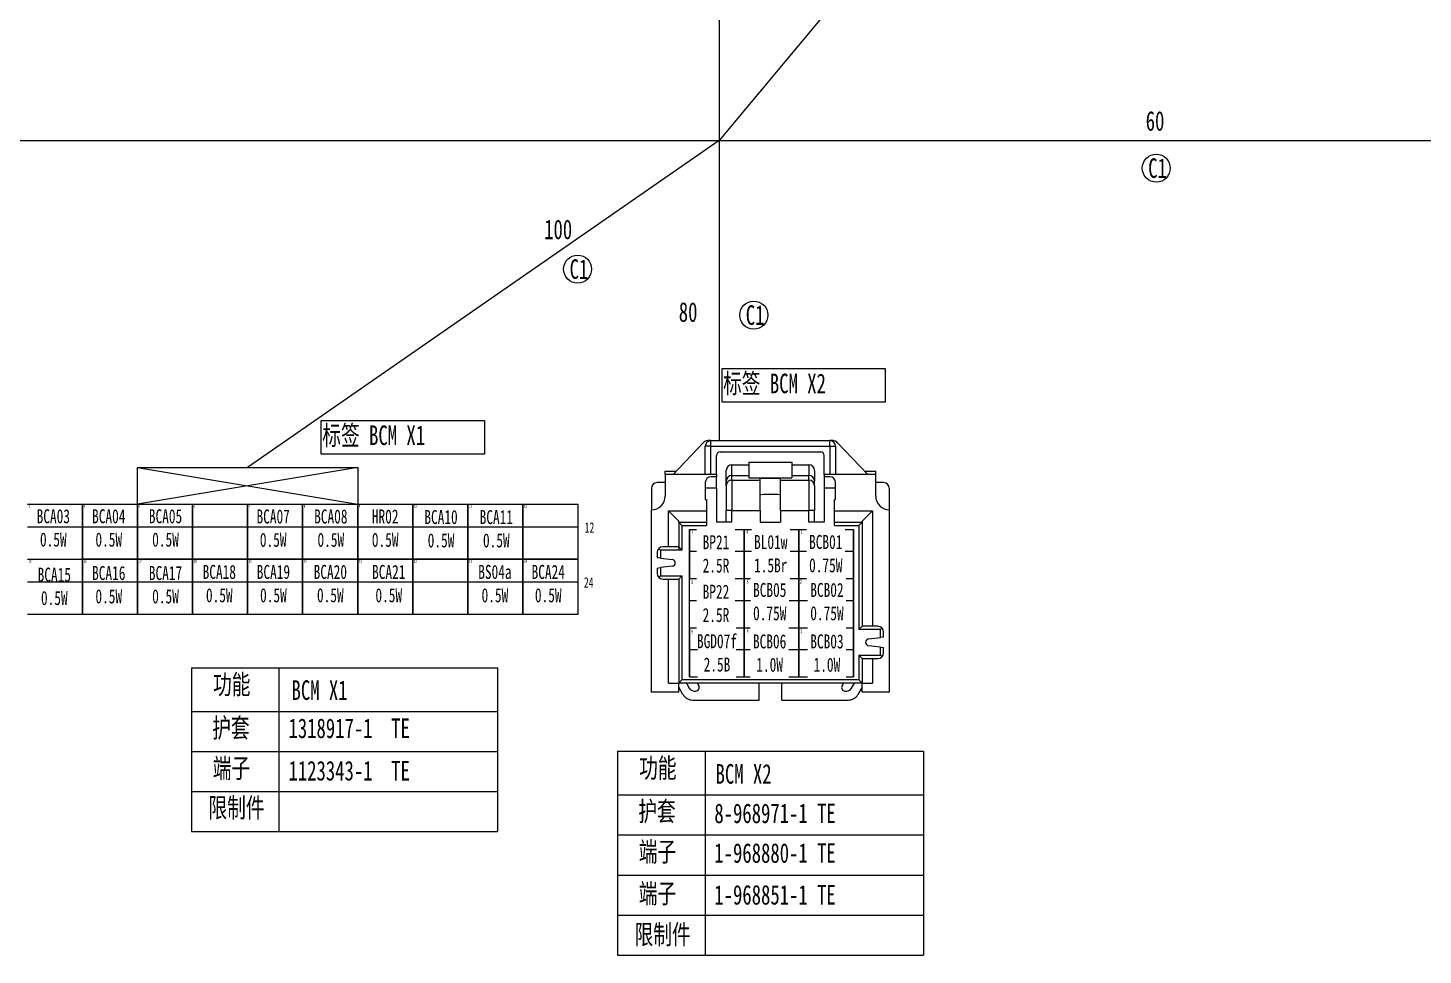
# Model space of a CAD drawing. Header units: millimetres. Extents: x 1543 to 5748, y 1576 to 2417.
# Drawn here: x 5237.9 to 5486.9, y 1798.7 to 1964.3 of the extents above; entities that cross this region are included whole.
import ezdxf

# ---------------------------------------------------------------- set-up
doc = ezdxf.new("R2010")
doc.units = ezdxf.units.MM
doc.layers.get('0').update_dxf_attribs({"lineweight": 25})
doc.layers.add('11文本层', color=255, linetype='Continuous')
for name, color, linetype, lineweight in [('1轮廓实线层', 7, 'Continuous', 50), ('_0', 7, 'Continuous', 25), ('基本型', 7, 'Continuous', 18)]:
    doc.layers.add(name, color=color, linetype=linetype, lineweight=lineweight)
doc.styles.add('FST', font='', dxfattribs={"width": 0.67})
doc.styles.get("Standard").update_dxf_attribs({"font": ''})
doc.styles.add('仿宋体', font='', dxfattribs={"width": 0.7, "height": 3.5})
doc.styles.add('仿宋体GB2312', font='', dxfattribs={"width": 0.7})
doc.styles.add('标准', font='fangsong.ttf', dxfattribs={"width": 0.7, "height": 3.5})
doc.styles.get('FST').set_extended_font_data('宋体')
doc.styles.get('Standard').set_extended_font_data('SimSun')
doc.styles.get('仿宋体').set_extended_font_data('SimSun')
doc.styles.get('仿宋体GB2312').set_extended_font_data('SimSun')

msp = doc.modelspace()

# ---------------------------------------------------------------- linework, layer by layer
at = {"lineweight": -3, "ltscale": 0.007133}
for p, q in [((5359.82, 1890.55), (5359.24, 1890.55)), ((5381.63, 1890.55), (5381.05, 1890.55))]:
    msp.add_line(p, q, dxfattribs=at)
at = {"lineweight": -3, "ltscale": 0.2625}
for p, q in [((5359.82, 1890.55), (5381.05, 1890.55)), ((5359.82, 1889.54), (5381.05, 1889.54))]:
    msp.add_line(p, q, dxfattribs=at)
at = {"lineweight": -3, "ltscale": 0.0125}
for p, q in [((5359.82, 1889.54), (5359.82, 1890.55)), ((5381.05, 1889.54), (5381.05, 1890.55)), ((5359.82, 1889.54), (5358.81, 1889.54)), ((5381.05, 1889.54), (5382.06, 1889.54)), ((5358.81, 1883.07), (5358.81, 1882.05)), ((5360.83, 1884.08), (5359.82, 1884.08)), ((5381.05, 1884.08), (5380.04, 1884.08)), ((5382.06, 1882.05), (5382.06, 1883.07)), ((5363.56, 1878.06), (5362.55, 1878.06)), ((5378.32, 1878.06), (5377.31, 1878.06))]:
    msp.add_line(p, q, dxfattribs=at)
at = {"lineweight": -3, "ltscale": 0.098082}
for p, q in [((5358.51, 1890.23), (5353.05, 1884.48)), ((5387.82, 1884.48), (5382.36, 1890.23))]:
    msp.add_line(p, q, dxfattribs=at)
at = {"lineweight": -3, "ltscale": 0.0625}
for p, q in [((5358.81, 1884.48), (5358.81, 1889.54)), ((5359.82, 1884.48), (5359.82, 1889.54)), ((5381.05, 1889.54), (5381.05, 1884.48)), ((5382.06, 1889.54), (5382.06, 1884.48)), ((5363.56, 1883.52), (5368.61, 1883.52)), ((5372.25, 1883.52), (5377.31, 1883.52)), ((5363.56, 1878.06), (5368.61, 1878.06)), ((5372.25, 1878.06), (5377.31, 1878.06))]:
    msp.add_line(p, q, dxfattribs=at)
at = {"lineweight": -3, "ltscale": 0.0425}
for p, q in [((5360.83, 1884.48), (5360.83, 1887.92)), ((5380.04, 1884.48), (5380.04, 1887.92))]:
    msp.add_line(p, q, dxfattribs=at)
at = {"lineweight": -3, "ltscale": 0.222501}
msp.add_line((5379.43, 1888.52), (5361.44, 1888.52), dxfattribs=at)
at = {"lineweight": -3}
for p, q in [((5257.46, 1879.19), (5257.46, 1885.77)), ((5257.46, 1885.77), (5296.77, 1885.77)), ((5257.46, 1885.77), (5296.77, 1879.19)), ((5296.77, 1885.77), (5257.46, 1879.19)), ((5296.77, 1885.77), (5296.77, 1879.19)), ((5391.66, 1882.05), (5391.66, 1845.64)), ((5349.21, 1845.64), (5349.21, 1878.21)), ((5355.99, 1865.92), (5355.99, 1874.7)), ((5355.99, 1874.7), (5355.99, 1865.92)), ((5355.99, 1865.92), (5355.99, 1874.7)), ((5355.99, 1874.7), (5355.99, 1865.92)), ((5355.99, 1865.92), (5355.99, 1874.7)), ((5355.99, 1874.7), (5355.99, 1865.92)), ((5355.99, 1874.7), (5365.74, 1874.7)), ((5355.99, 1874.7), (5365.74, 1874.7)), ((5365.74, 1865.92), (5365.74, 1874.7)), ((5365.74, 1874.7), (5365.74, 1865.92)), ((5365.74, 1865.92), (5365.74, 1874.7)), ((5365.74, 1874.7), (5365.74, 1865.92)), ((5365.74, 1874.7), (5365.74, 1865.92)), ((5365.74, 1865.92), (5365.74, 1874.7)), ((5365.74, 1874.7), (5365.74, 1865.92)), ((5365.74, 1865.92), (5365.74, 1874.7)), ((5365.74, 1874.7), (5365.74, 1865.92)), ((5365.74, 1865.92), (5365.74, 1874.7)), ((5365.74, 1874.7), (5365.74, 1865.92)), ((5365.74, 1865.92), (5365.74, 1874.7)), ((5365.74, 1874.7), (5375.49, 1874.7)), ((5365.74, 1874.7), (5375.49, 1874.7)), ((5375.49, 1865.92), (5375.49, 1874.7)), ((5375.49, 1874.7), (5375.49, 1865.92)), ((5375.49, 1874.7), (5375.49, 1865.92)), ((5375.49, 1865.92), (5375.49, 1874.7)), ((5375.49, 1874.7), (5375.49, 1865.92)), ((5375.49, 1865.92), (5375.49, 1874.7)), ((5375.49, 1874.7), (5385.24, 1874.7)), ((5385.24, 1865.92), (5385.24, 1874.7)), ((5385.24, 1874.7), (5385.24, 1865.92)), ((5385.24, 1865.92), (5385.24, 1874.7)), ((5385.24, 1874.7), (5385.24, 1865.92)), ((5385.24, 1865.92), (5385.24, 1874.7)), ((5385.24, 1874.7), (5385.24, 1865.92)), ((5385.24, 1865.92), (5385.24, 1874.7)), ((5385.24, 1874.7), (5385.24, 1865.92)), ((5385.24, 1865.92), (5385.24, 1874.7)), ((5385.24, 1874.7), (5385.24, 1865.92)), ((5355.99, 1870.8), (5365.74, 1870.8)), ((5365.74, 1870.8), (5375.49, 1870.8)), ((5375.49, 1870.8), (5385.24, 1870.8)), ((5355.99, 1865.92), (5365.74, 1865.92)), ((5355.99, 1857.15), (5355.99, 1865.92)), ((5355.99, 1865.92), (5365.74, 1865.92)), ((5365.74, 1865.92), (5375.49, 1865.92)), ((5365.74, 1857.15), (5365.74, 1865.92)), ((5365.74, 1865.92), (5375.49, 1865.92)), ((5365.74, 1865.92), (5365.74, 1857.15)), ((5365.74, 1865.92), (5365.74, 1857.15)), ((5365.74, 1857.15), (5365.74, 1865.92)), ((5365.74, 1865.92), (5365.74, 1857.15)), ((5365.74, 1857.15), (5365.74, 1865.92)), ((5375.49, 1865.92), (5385.24, 1865.92)), ((5375.49, 1857.15), (5375.49, 1865.92)), ((5375.49, 1865.92), (5375.49, 1857.15)), ((5375.49, 1857.15), (5375.49, 1865.92)), ((5375.49, 1865.92), (5375.49, 1857.15)), ((5375.49, 1865.92), (5375.49, 1857.15)), ((5375.49, 1865.92), (5385.24, 1865.92)), ((5375.49, 1857.15), (5375.49, 1865.92)), ((5385.24, 1865.92), (5385.24, 1857.15)), ((5385.24, 1857.15), (5385.24, 1865.92)), ((5385.24, 1865.92), (5385.24, 1857.15)), ((5385.24, 1857.15), (5385.24, 1865.92)), ((5385.24, 1865.92), (5385.24, 1857.15)), ((5385.24, 1857.15), (5385.24, 1865.92)), ((5355.99, 1862.02), (5365.74, 1862.02)), ((5365.74, 1862.02), (5375.49, 1862.02)), ((5375.49, 1862.02), (5385.24, 1862.02)), ((5355.99, 1857.15), (5355.99, 1848.37)), ((5355.99, 1848.37), (5355.99, 1857.15)), ((5355.99, 1857.15), (5355.99, 1848.37)), ((5355.99, 1848.37), (5355.99, 1857.15)), ((5355.99, 1857.15), (5355.99, 1848.37)), ((5355.99, 1857.15), (5365.74, 1857.15)), ((5355.99, 1848.37), (5355.99, 1857.15)), ((5355.99, 1857.15), (5365.74, 1857.15)), ((5365.74, 1848.37), (5365.74, 1857.15)), ((5365.74, 1857.15), (5365.74, 1848.37)), ((5365.74, 1857.15), (5365.74, 1848.37)), ((5365.74, 1848.37), (5365.74, 1857.15)), ((5365.74, 1857.15), (5365.74, 1848.37)), ((5365.74, 1848.37), (5365.74, 1857.15)), ((5365.74, 1857.15), (5375.49, 1857.15)), ((5365.74, 1857.15), (5375.49, 1857.15)), ((5375.49, 1848.37), (5375.49, 1857.15)), ((5375.49, 1857.15), (5375.49, 1848.37)), ((5375.49, 1848.37), (5375.49, 1857.15)), ((5375.49, 1857.15), (5375.49, 1848.37)), ((5375.49, 1848.37), (5375.49, 1857.15)), ((5375.49, 1857.15), (5375.49, 1848.37)), ((5375.49, 1848.37), (5375.49, 1857.15)), ((5375.49, 1857.15), (5375.49, 1848.37)), ((5375.49, 1848.37), (5375.49, 1857.15)), ((5375.49, 1857.15), (5375.49, 1848.37)), ((5375.49, 1857.15), (5385.24, 1857.15)), ((5375.49, 1857.15), (5385.24, 1857.15)), ((5375.49, 1857.15), (5385.24, 1857.15)), ((5375.49, 1848.37), (5375.49, 1857.15)), ((5375.49, 1857.15), (5375.49, 1848.37)), ((5375.49, 1848.37), (5375.49, 1857.15)), ((5375.49, 1857.15), (5375.49, 1848.37)), ((5375.49, 1857.15), (5375.49, 1848.37)), ((5375.49, 1848.37), (5375.49, 1857.15)), ((5385.24, 1857.15), (5385.24, 1848.37)), ((5385.24, 1848.37), (5385.24, 1857.15)), ((5385.24, 1857.15), (5385.24, 1848.37)), ((5385.24, 1848.37), (5385.24, 1857.15)), ((5385.24, 1857.15), (5385.24, 1848.37)), ((5385.24, 1848.37), (5385.24, 1857.15)), ((5385.24, 1857.15), (5385.24, 1848.37)), ((5385.24, 1848.37), (5385.24, 1857.15)), ((5385.24, 1857.15), (5385.24, 1848.37)), ((5385.24, 1848.37), (5385.24, 1857.15)), ((5355.99, 1853.25), (5365.74, 1853.25)), ((5365.74, 1853.25), (5375.49, 1853.25)), ((5375.49, 1853.25), (5385.24, 1853.25)), ((5355.99, 1848.37), (5365.74, 1848.37)), ((5355.99, 1848.37), (5365.74, 1848.37)), ((5365.74, 1848.37), (5375.49, 1848.37)), ((5365.74, 1848.37), (5375.49, 1848.37)), ((5375.49, 1848.37), (5385.24, 1848.37)), ((5375.49, 1848.37), (5385.24, 1848.37))]:
    msp.add_line(p, q, dxfattribs=at)
at = {"lineweight": -3, "ltscale": 0.023397}
for p, q in [((5363.56, 1884.35), (5363.56, 1886.24)), ((5377.31, 1886.24), (5377.31, 1884.35))]:
    msp.add_line(p, q, dxfattribs=at)
at = {"lineweight": -3, "ltscale": 0.0375}
for p, q in [((5363.56, 1886.24), (5366.59, 1886.24)), ((5374.28, 1886.24), (5377.31, 1886.24)), ((5363.56, 1884.35), (5366.59, 1884.35)), ((5374.28, 1884.35), (5377.31, 1884.35)), ((5368.41, 1844.22), (5368.41, 1847.26)), ((5372.46, 1844.22), (5372.46, 1847.26))]:
    msp.add_line(p, q, dxfattribs=at)
at = {"lineweight": -3, "ltscale": 0.095001}
for p, q in [((5366.59, 1886.7), (5374.28, 1886.7)), ((5366.59, 1883.89), (5374.28, 1883.89))]:
    msp.add_line(p, q, dxfattribs=at)
at = {"lineweight": -3, "ltscale": 0.03483}
for p, q in [((5366.59, 1886.7), (5366.59, 1883.89)), ((5374.28, 1886.7), (5374.28, 1883.89))]:
    msp.add_line(p, q, dxfattribs=at)
at = {"lineweight": -3, "ltscale": 0.0175}
for p, q in [((5351.63, 1883.07), (5350.22, 1883.07)), ((5390.65, 1883.07), (5389.24, 1883.07))]:
    msp.add_line(p, q, dxfattribs=at)
at = {"lineweight": -3, "ltscale": 0.024625}
for p, q in [((5351.63, 1885.09), (5353.62, 1885.09)), ((5387.25, 1885.09), (5389.24, 1885.09))]:
    msp.add_line(p, q, dxfattribs=at)
at = {"lineweight": -3, "ltscale": 0.0075}
for p, q in [((5351.63, 1884.48), (5351.63, 1885.09)), ((5389.24, 1884.48), (5389.24, 1885.09))]:
    msp.add_line(p, q, dxfattribs=at)
at = {"lineweight": -3, "ltscale": 0.11375}
for p, q in [((5360.83, 1884.48), (5351.63, 1884.48)), ((5389.24, 1884.48), (5380.04, 1884.48))]:
    msp.add_line(p, q, dxfattribs=at)
at = {"lineweight": -3, "ltscale": 0.0475}
for p, q in [((5351.63, 1884.48), (5351.63, 1880.64)), ((5389.24, 1880.64), (5389.24, 1884.48)), ((5349.21, 1882.05), (5349.21, 1878.21)), ((5391.66, 1882.05), (5391.66, 1878.21))]:
    msp.add_line(p, q, dxfattribs=at)
at = {"lineweight": -3, "ltscale": 0.005}
for p, q in [((5360.83, 1884.48), (5360.83, 1884.08)), ((5380.04, 1884.48), (5380.04, 1884.08))]:
    msp.add_line(p, q, dxfattribs=at)
at = {"lineweight": -3, "ltscale": 0.025}
for p, q in [((5360.83, 1882.05), (5360.83, 1884.08)), ((5380.04, 1884.08), (5380.04, 1882.05)), ((5360.83, 1882.05), (5358.81, 1882.05)), ((5358.81, 1882.05), (5358.81, 1880.03)), ((5382.06, 1882.05), (5380.04, 1882.05)), ((5382.06, 1880.03), (5382.06, 1882.05))]:
    msp.add_line(p, q, dxfattribs=at)
at = {"lineweight": -3, "ltscale": 0.023296}
for p, q in [((5362.55, 1883.34), (5362.55, 1885.23)), ((5378.32, 1885.23), (5378.32, 1883.34))]:
    msp.add_line(p, q, dxfattribs=at)
at = {"lineweight": -3, "ltscale": 0.010323}
for p, q in [((5362.55, 1882.51), (5362.55, 1883.34)), ((5378.32, 1882.51), (5378.32, 1883.34))]:
    msp.add_line(p, q, dxfattribs=at)
at = {"lineweight": -3, "ltscale": 0.01028}
for p, q in [((5363.56, 1883.52), (5363.56, 1884.35)), ((5377.31, 1883.52), (5377.31, 1884.35))]:
    msp.add_line(p, q, dxfattribs=at)
at = {"lineweight": -3, "ltscale": 0.067435}
for p, q in [((5363.56, 1883.52), (5363.56, 1878.06)), ((5368.61, 1878.06), (5368.61, 1883.52)), ((5372.25, 1878.06), (5372.25, 1883.52)), ((5377.31, 1883.52), (5377.31, 1878.06))]:
    msp.add_line(p, q, dxfattribs=at)
at = {"lineweight": -3, "ltscale": 0.002748}
for p, q in [((5368.61, 1883.52), (5368.61, 1883.74)), ((5372.25, 1883.52), (5372.25, 1883.74))]:
    msp.add_line(p, q, dxfattribs=at)
at = {"lineweight": -3, "ltscale": 0.075}
for p, q in [((5360.83, 1882.05), (5360.83, 1875.99)), ((5380.04, 1882.05), (5380.04, 1875.99))]:
    msp.add_line(p, q, dxfattribs=at)
at = {"lineweight": -3, "ltscale": 0.054948}
for p, q in [((5362.55, 1882.51), (5362.55, 1878.06)), ((5378.32, 1882.51), (5378.32, 1878.06))]:
    msp.add_line(p, q, dxfattribs=at)
at = {"lineweight": -3, "ltscale": 0.079375}
msp.add_line((5352.24, 1871.59), (5352.24, 1878.01), dxfattribs=at)
at = {"lineweight": -3, "ltscale": 0.083749}
for p, q in [((5352.24, 1878.01), (5359.01, 1878.01)), ((5381.86, 1878.01), (5388.63, 1878.01))]:
    msp.add_line(p, q, dxfattribs=at)
at = {"lineweight": -3, "ltscale": 0.03182}
for p, q in [((5352.24, 1878.01), (5354.06, 1876.19)), ((5388.63, 1878.01), (5386.81, 1876.19))]:
    msp.add_line(p, q, dxfattribs=at)
at = {"lineweight": -3, "ltscale": 0.002499}
for p, q in [((5358.81, 1880.03), (5359.01, 1880.03)), ((5381.86, 1880.03), (5382.06, 1880.03))]:
    msp.add_line(p, q, dxfattribs=at)
at = {"lineweight": -3, "ltscale": 0.057217}
for p, q in [((5359.01, 1880.03), (5359.01, 1875.41)), ((5381.86, 1875.41), (5381.86, 1880.03))]:
    msp.add_line(p, q, dxfattribs=at)
at = {"lineweight": -3, "ltscale": 0.025651}
for p, q in [((5362.55, 1875.99), (5362.55, 1878.06)), ((5363.56, 1875.99), (5363.56, 1878.06)), ((5368.61, 1878.06), (5368.61, 1875.99)), ((5372.25, 1878.06), (5372.25, 1875.99)), ((5377.31, 1875.99), (5377.31, 1878.06)), ((5378.32, 1875.99), (5378.32, 1878.06))]:
    msp.add_line(p, q, dxfattribs=at)
at = {"lineweight": -3, "ltscale": 0.354375}
msp.add_line((5388.63, 1878.01), (5388.63, 1857.41), dxfattribs=at)
at = {"lineweight": -3, "ltscale": 0.0025}
for p, q in [((5354.06, 1875.99), (5354.06, 1876.19)), ((5386.81, 1875.99), (5386.81, 1876.19))]:
    msp.add_line(p, q, dxfattribs=at)
at = {"lineweight": -3, "ltscale": 0.010205}
for p, q in [((5354.64, 1875.41), (5354.06, 1875.99)), ((5386.81, 1875.99), (5386.23, 1875.41)), ((5354.64, 1871.01), (5354.06, 1871.59)), ((5354.06, 1865.83), (5354.64, 1866.41)), ((5386.81, 1857.41), (5386.23, 1856.83)), ((5386.81, 1851.65), (5386.23, 1852.24)), ((5354.64, 1847.84), (5354.06, 1847.26)), ((5386.23, 1847.84), (5386.81, 1847.26))]:
    msp.add_line(p, q, dxfattribs=at)
at = {"lineweight": -3, "ltscale": 0.054375}
for p, q in [((5354.06, 1875.99), (5354.06, 1871.59)), ((5354.64, 1875.41), (5354.64, 1871.01)), ((5386.23, 1852.24), (5386.23, 1847.84)), ((5386.81, 1851.65), (5386.81, 1847.26)), ((5388.63, 1851.65), (5388.63, 1847.26))]:
    msp.add_line(p, q, dxfattribs=at)
at = {"lineweight": -3, "ltscale": 0.061249}
for p, q in [((5354.06, 1875.99), (5359.01, 1875.99)), ((5381.86, 1875.99), (5386.81, 1875.99))]:
    msp.add_line(p, q, dxfattribs=at)
at = {"lineweight": -3, "ltscale": 0.054033}
for p, q in [((5354.64, 1875.41), (5359.01, 1875.41)), ((5381.86, 1875.41), (5386.23, 1875.41))]:
    msp.add_line(p, q, dxfattribs=at)
at = {"lineweight": -3, "ltscale": 0.033749}
for p, q in [((5363.56, 1875.99), (5360.83, 1875.99)), ((5380.04, 1875.99), (5377.31, 1875.99))]:
    msp.add_line(p, q, dxfattribs=at)
at = {"lineweight": -3, "ltscale": 0.045001}
msp.add_line((5368.61, 1875.99), (5372.25, 1875.99), dxfattribs=at)
at = {"lineweight": -3, "ltscale": 0.329375}
for p, q in [((5386.23, 1875.41), (5386.23, 1856.83)), ((5386.81, 1876.19), (5386.81, 1857.41)), ((5352.24, 1871.59), (5352.24, 1873.89)), ((5354.06, 1873.89), (5354.06, 1871.01)), ((5354.64, 1874.48), (5354.64, 1871.01)), ((5352.24, 1847.26), (5352.24, 1865.83)), ((5354.06, 1865.83), (5354.06, 1847.26)), ((5354.64, 1866.41), (5354.64, 1847.84))]:
    msp.add_line(p, q, dxfattribs=at)
at = {"lineweight": -3, "ltscale": 0.011874}
for p, q in [((5350.22, 1870.58), (5350.22, 1869.62)), ((5350.22, 1867.8), (5350.22, 1866.84)), ((5390.65, 1855.44), (5390.65, 1856.4)), ((5390.65, 1852.66), (5390.65, 1853.62))]:
    msp.add_line(p, q, dxfattribs=at)
at = {"lineweight": -3, "ltscale": 0.00503}
for p, q in [((5350.51, 1871.3), (5350.8, 1871.01)), ((5350.51, 1866.13), (5350.8, 1866.41)), ((5390.36, 1857.12), (5390.07, 1856.83)), ((5390.36, 1851.95), (5390.07, 1852.24))]:
    msp.add_line(p, q, dxfattribs=at)
at = {"lineweight": -3, "ltscale": 0.047499}
for p, q in [((5354.64, 1871.01), (5350.8, 1871.01)), ((5350.8, 1866.41), (5354.64, 1866.41)), ((5390.07, 1856.83), (5386.23, 1856.83)), ((5386.23, 1852.24), (5390.07, 1852.24))]:
    msp.add_line(p, q, dxfattribs=at)
at = {"lineweight": -3, "ltscale": 0.01798}
for p, q in [((5350.8, 1871.01), (5350.8, 1869.55)), ((5350.8, 1867.87), (5350.8, 1866.41)), ((5390.07, 1855.38), (5390.07, 1856.83)), ((5390.07, 1852.24), (5390.07, 1853.69))]:
    msp.add_line(p, q, dxfattribs=at)
at = {"lineweight": -3, "ltscale": 0.035001}
for p, q in [((5354.06, 1871.59), (5351.23, 1871.59)), ((5351.23, 1865.83), (5354.06, 1865.83)), ((5389.64, 1857.41), (5386.81, 1857.41)), ((5386.81, 1851.65), (5389.64, 1851.65))]:
    msp.add_line(p, q, dxfattribs=at)
at = {"lineweight": -3, "ltscale": 0.007264}
for p, q in [((5350.8, 1869.55), (5350.22, 1869.62)), ((5350.22, 1867.8), (5350.8, 1867.87)), ((5390.65, 1855.44), (5390.07, 1855.38)), ((5390.07, 1853.69), (5390.65, 1853.62))]:
    msp.add_line(p, q, dxfattribs=at)
at = {"lineweight": -3, "ltscale": 0.0263}
for p, q in [((5350.8, 1869.55), (5352.91, 1869.31)), ((5352.91, 1868.11), (5350.8, 1867.87)), ((5387.96, 1855.14), (5390.07, 1855.38)), ((5390.07, 1853.69), (5387.96, 1853.93))]:
    msp.add_line(p, q, dxfattribs=at)
at = {"lineweight": -3, "ltscale": 0.060001}
for p, q in [((5354.06, 1845.64), (5349.21, 1845.64)), ((5391.66, 1845.64), (5386.81, 1845.64))]:
    msp.add_line(p, q, dxfattribs=at)
at = {"lineweight": -3, "ltscale": 0.022501}
for p, q in [((5352.24, 1847.26), (5354.06, 1847.26)), ((5386.81, 1847.26), (5388.63, 1847.26))]:
    msp.add_line(p, q, dxfattribs=at)
at = {"lineweight": -3, "ltscale": 0.02}
for p, q in [((5354.06, 1845.64), (5354.06, 1847.26)), ((5386.81, 1845.64), (5386.81, 1847.26))]:
    msp.add_line(p, q, dxfattribs=at)
at = {"lineweight": -3, "ltscale": 0.404999}
msp.add_line((5386.81, 1847.26), (5354.06, 1847.26), dxfattribs=at)
at = {"lineweight": -3, "ltscale": 0.018819}
for p, q in [((5354.82, 1845.23), (5354.06, 1846.55)), ((5386.81, 1846.55), (5386.05, 1845.23))]:
    msp.add_line(p, q, dxfattribs=at)
at = {"lineweight": -3, "ltscale": 0.390567}
msp.add_line((5386.23, 1847.84), (5354.64, 1847.84), dxfattribs=at)
at = {"lineweight": -3, "ltscale": 0.01299}
for p, q in [((5355.43, 1847.26), (5355.96, 1846.35)), ((5384.91, 1846.35), (5385.44, 1847.26))]:
    msp.add_line(p, q, dxfattribs=at)
at = {"lineweight": -3, "ltscale": 0.003542}
for p, q in [((5356.83, 1845.84), (5357.12, 1845.84)), ((5383.75, 1845.84), (5384.04, 1845.84))]:
    msp.add_line(p, q, dxfattribs=at)
at = {"lineweight": -3, "ltscale": 0.007217}
for p, q in [((5357.35, 1847.26), (5357.65, 1846.75)), ((5383.22, 1846.75), (5383.52, 1847.26))]:
    msp.add_line(p, q, dxfattribs=at)
at = {"lineweight": -3, "ltscale": 0.14644}
for p, q in [((5356.57, 1844.22), (5368.41, 1844.22)), ((5372.46, 1844.22), (5384.3, 1844.22))]:
    msp.add_line(p, q, dxfattribs=at)
at = {"lineweight": -3}
for centre, radius, start, end in [((5359.24, 1889.54), 1.01, 90, 136.4688), ((5359.82, 1889.54), 1.01, 90, 180), ((5381.05, 1889.54), 1.01, 0, 90), ((5381.63, 1889.54), 1.01, 43.5312, 90), ((5361.44, 1887.92), 0.607, 90, 180), ((5379.43, 1887.92), 0.607, 0, 90), ((5363.56, 1885.23), 1.01, 90.1225, 180.1217), ((5377.31, 1885.23), 1.01, 359.8782, 89.8775), ((5350.22, 1882.05), 1.01, 90, 180), ((5359.82, 1883.07), 1.01, 90, 180), ((5363.56, 1883.34), 1.01, 89.8547, 179.8545), ((5377.31, 1883.34), 1.01, 0.1455, 90.1453), ((5381.05, 1883.07), 1.01, 0, 90), ((5390.65, 1882.05), 1.01, 0, 90), ((5349.21, 1880.64), 2.43, 270, 0), ((5391.66, 1880.64), 2.43, 180, 270), ((5351.23, 1870.58), 1.01, 90, 180), ((5352.85, 1868.71), 0.607, 276.4976, 83.5024), ((5351.23, 1866.84), 1.01, 180, 270), ((5389.64, 1856.4), 1.01, 0, 90), ((5388.02, 1854.53), 0.607, 96.4976, 263.5024), ((5389.64, 1852.66), 1.01, 270, 0), ((5356.83, 1846.85), 1.01, 210, 270), ((5357.12, 1846.45), 0.607, 270, 30), ((5383.75, 1846.45), 0.607, 150, 270), ((5384.04, 1846.85), 1.01, 270, 330), ((5356.57, 1846.24), 2.02, 210, 270), ((5384.3, 1846.24), 2.02, 270, 330)]:
    msp.add_arc(centre, radius, start, end, dxfattribs=at)
for centre, major_axis, ratio, start_param, end_param in [((5363.56, 1882.51), (1.01, 0), 0.999048, 1.570796, 3.141593), ((5370.43, 1883.74), (-1.82, 0), 0.043661, 3.141593, 6.283185), ((5377.31, 1882.51), (1.01, 0), 0.999048, 0, 1.570796), ((5370.43, 1880.85), (-1.82, 0), 0.043661, 3.141593, 6.249597)]:
    msp.add_ellipse(centre, major_axis=major_axis, ratio=ratio, start_param=start_param, end_param=end_param, dxfattribs=at)
at = {"layer": '11文本层', "lineweight": -3}
for p, q in [((5267.1, 1849.99), (5267.1, 1842.19)), ((5267.1, 1849.99), (5282.7, 1849.99)), ((5282.7, 1849.99), (5321.7, 1849.99)), ((5282.7, 1849.99), (5282.7, 1820.74)), ((5321.7, 1849.99), (5321.7, 1820.74)), ((5267.1, 1842.19), (5321.7, 1842.19)), ((5267.1, 1842.19), (5267.1, 1835.04)), ((5267.1, 1835.04), (5321.7, 1835.04)), ((5267.1, 1835.04), (5267.1, 1827.89)), ((5267.1, 1827.89), (5321.7, 1827.89)), ((5267.1, 1827.89), (5267.1, 1820.74)), ((5267.1, 1820.74), (5321.7, 1820.74))]:
    msp.add_line(p, q, dxfattribs=at)
at = {"layer": '11文本层'}
for p, q in [((5343.17, 1835.08), (5343.17, 1827.28)), ((5343.17, 1835.08), (5358.77, 1835.08)), ((5358.77, 1835.08), (5358.77, 1798.68)), ((5358.77, 1835.08), (5397.77, 1835.08)), ((5397.77, 1835.08), (5397.77, 1798.68)), ((5397.77, 1835.08), (5397.77, 1827.28)), ((5343.17, 1827.28), (5397.77, 1827.28)), ((5343.17, 1827.28), (5343.17, 1820.13)), ((5343.17, 1820.13), (5397.77, 1820.13)), ((5343.17, 1820.13), (5343.17, 1812.98)), ((5343.17, 1812.98), (5397.77, 1812.98)), ((5343.17, 1812.98), (5343.17, 1805.83)), ((5343.17, 1805.83), (5397.77, 1805.83)), ((5343.17, 1805.83), (5343.17, 1798.68)), ((5343.17, 1798.68), (5397.77, 1798.68))]:
    msp.add_line(p, q, dxfattribs=at)
at = {"layer": '1轮廓实线层', "lineweight": -2}
msp.add_line((4576.35, 1944.17), (5510.67, 1944.17), dxfattribs=at)
for points in [[(5361.82, 1903.44), (5390.94, 1903.44), (5390.94, 1897.4), (5361.82, 1897.4)], [(5290.27, 1894.17), (5319.38, 1894.17), (5319.38, 1888.14), (5290.27, 1888.14)]]:
    msp.add_lwpolyline(points, close=True, dxfattribs=at)
at = {"layer": '_0', "lineweight": -3}
for p, q in [((5432.26, 2029.21), (5361.28, 1944.17)), ((5361.28, 2027.65), (5361.28, 1944.17)), ((5361.28, 1944.17), (5277.11, 1885.77)), ((5361.28, 1944.17), (5361.28, 1890.66))]:
    msp.add_line(p, q, dxfattribs=at)
at = {"layer": '_0', "color": 1}
for centre in [(5439.31, 1939.21), (5336.02, 1921.18), (5367.47, 1912.97)]:
    msp.add_circle(centre, 2.5, dxfattribs=at)
at = {"layer": '基本型', "lineweight": -3}
for p, q in [((5237.8, 1879.19), (5247.63, 1879.19)), ((5247.63, 1869.36), (5247.63, 1879.19)), ((5247.63, 1879.19), (5257.46, 1879.19)), ((5247.63, 1879.19), (5247.63, 1869.36)), ((5257.46, 1869.36), (5257.46, 1879.19)), ((5257.46, 1879.19), (5267.29, 1879.19)), ((5257.46, 1879.19), (5257.46, 1869.36)), ((5267.29, 1869.36), (5267.29, 1879.19)), ((5267.29, 1879.19), (5277.11, 1879.19)), ((5267.29, 1879.19), (5267.29, 1869.36)), ((5277.11, 1869.36), (5277.11, 1879.19)), ((5277.11, 1879.19), (5286.94, 1879.19)), ((5277.11, 1879.19), (5277.11, 1869.36)), ((5286.94, 1869.36), (5286.94, 1879.19)), ((5286.94, 1879.19), (5296.77, 1879.19)), ((5286.94, 1879.19), (5286.94, 1869.36)), ((5296.77, 1869.36), (5296.77, 1879.19)), ((5296.77, 1879.19), (5306.6, 1879.19)), ((5296.77, 1879.19), (5296.77, 1869.36)), ((5306.6, 1869.36), (5306.6, 1879.19)), ((5306.6, 1879.19), (5316.43, 1879.19)), ((5306.6, 1879.19), (5306.6, 1869.36)), ((5316.43, 1869.36), (5316.43, 1879.19)), ((5316.43, 1879.19), (5326.25, 1879.19)), ((5316.43, 1879.19), (5316.43, 1869.36)), ((5326.25, 1869.36), (5326.25, 1879.19)), ((5326.25, 1879.19), (5336.08, 1879.19)), ((5326.25, 1879.19), (5326.25, 1869.36)), ((5336.08, 1879.19), (5336.08, 1869.36)), ((5247.63, 1875.09), (5237.8, 1875.09)), ((5257.46, 1875.09), (5247.63, 1875.09)), ((5267.29, 1875.09), (5257.46, 1875.09)), ((5277.11, 1875.09), (5267.29, 1875.09)), ((5286.94, 1875.09), (5277.11, 1875.09)), ((5296.77, 1875.09), (5286.94, 1875.09)), ((5306.6, 1875.09), (5296.77, 1875.09)), ((5316.43, 1875.09), (5306.6, 1875.09)), ((5326.25, 1875.09), (5316.43, 1875.09)), ((5336.08, 1875.09), (5326.25, 1875.09)), ((5237.8, 1869.36), (5247.63, 1869.36)), ((5247.63, 1859.53), (5247.63, 1869.36)), ((5247.63, 1869.36), (5257.46, 1869.36)), ((5247.63, 1869.36), (5247.63, 1859.53)), ((5257.46, 1869.36), (5247.63, 1869.36)), ((5257.46, 1859.53), (5257.46, 1869.36)), ((5257.46, 1869.36), (5267.29, 1869.36)), ((5257.46, 1869.36), (5257.46, 1859.53)), ((5267.29, 1869.36), (5257.46, 1869.36)), ((5267.29, 1859.53), (5267.29, 1869.36)), ((5267.29, 1869.36), (5277.11, 1869.36)), ((5267.29, 1869.36), (5267.29, 1859.53)), ((5277.11, 1869.36), (5267.29, 1869.36)), ((5277.11, 1859.53), (5277.11, 1869.36)), ((5277.11, 1869.36), (5286.94, 1869.36)), ((5277.11, 1869.36), (5277.11, 1859.53)), ((5286.94, 1869.36), (5277.11, 1869.36)), ((5286.94, 1859.53), (5286.94, 1869.36)), ((5286.94, 1869.36), (5296.77, 1869.36)), ((5286.94, 1869.36), (5286.94, 1859.53)), ((5296.77, 1869.36), (5286.94, 1869.36)), ((5296.77, 1859.53), (5296.77, 1869.36)), ((5296.77, 1869.36), (5306.6, 1869.36)), ((5296.77, 1869.36), (5296.77, 1859.53)), ((5306.6, 1869.36), (5296.77, 1869.36)), ((5306.6, 1859.53), (5306.6, 1869.36)), ((5306.6, 1869.36), (5316.43, 1869.36)), ((5306.6, 1869.36), (5306.6, 1859.53)), ((5316.43, 1869.36), (5306.6, 1869.36)), ((5316.43, 1859.53), (5316.43, 1869.36)), ((5316.43, 1869.36), (5326.25, 1869.36)), ((5316.43, 1869.36), (5316.43, 1859.53)), ((5326.25, 1869.36), (5316.43, 1869.36)), ((5326.25, 1859.53), (5326.25, 1869.36)), ((5326.25, 1869.36), (5336.08, 1869.36)), ((5326.25, 1869.36), (5326.25, 1859.53)), ((5336.08, 1869.36), (5326.25, 1869.36)), ((5336.08, 1869.36), (5336.08, 1859.53)), ((5247.63, 1865.27), (5237.8, 1865.27)), ((5257.46, 1865.27), (5247.63, 1865.27)), ((5267.29, 1865.27), (5257.46, 1865.27)), ((5277.11, 1865.27), (5267.29, 1865.27)), ((5286.94, 1865.27), (5277.11, 1865.27)), ((5296.77, 1865.27), (5286.94, 1865.27)), ((5306.6, 1865.27), (5296.77, 1865.27)), ((5316.43, 1865.27), (5306.6, 1865.27)), ((5326.25, 1865.27), (5316.43, 1865.27)), ((5336.08, 1865.27), (5326.25, 1865.27)), ((5247.63, 1859.53), (5237.8, 1859.53)), ((5257.46, 1859.53), (5247.63, 1859.53)), ((5267.29, 1859.53), (5257.46, 1859.53)), ((5277.11, 1859.53), (5267.29, 1859.53)), ((5286.94, 1859.53), (5277.11, 1859.53)), ((5296.77, 1859.53), (5286.94, 1859.53)), ((5306.6, 1859.53), (5296.77, 1859.53)), ((5316.43, 1859.53), (5306.6, 1859.53)), ((5326.25, 1859.53), (5316.43, 1859.53)), ((5336.08, 1859.53), (5326.25, 1859.53))]:
    msp.add_line(p, q, dxfattribs=at)

# ---------------------------------------------------------------- texts
at = {"linetype": 'ByBlock', "lineweight": -3, "style": 'FST', "width": 0.67}
for s, height, p in [('3', 0.5, (5237.99, 1878.58)), ('4', 0.5, (5247.81, 1878.58)), ('5', 0.5, (5257.64, 1878.58)), ('6', 0.5, (5267.47, 1878.58)), ('7', 0.5, (5277.3, 1878.58)), ('8', 0.5, (5287.13, 1878.58)), ('9', 0.5, (5296.95, 1878.58)), ('10', 0.5, (5306.78, 1878.58)), ('11', 0.5, (5316.61, 1878.58)), ('12', 0.5, (5326.44, 1878.58)), ('12', 1.872, (5337.29, 1874.09)), ('15', 0.5, (5237.99, 1868.75)), ('16', 0.5, (5247.81, 1868.75)), ('17', 0.5, (5257.64, 1868.75)), ('18', 0.5, (5267.47, 1868.75)), ('19', 0.5, (5277.3, 1868.75)), ('20', 0.5, (5287.13, 1868.75)), ('21', 0.5, (5296.95, 1868.75)), ('22', 0.5, (5306.78, 1868.75)), ('23', 0.5, (5316.61, 1868.75)), ('24', 0.5, (5326.44, 1868.75)), ('24', 1.872, (5337.15, 1864.29))]:
    msp.add_text(s, height=height, dxfattribs=at).set_placement(p)
at = {"width": 0.6}
for s, p in [('7', (5356.3, 1873.95)), ('4', (5366.13, 1873.9)), ('1', (5375.82, 1873.88)), ('8', (5356.3, 1864.91)), ('5', (5366.17, 1865.01)), ('2', (5375.71, 1865.02)), ('9', (5356.29, 1856.08)), ('6', (5366.22, 1856.27)), ('3', (5375.78, 1856.17))]:
    msp.add_text(s, height=0.731, dxfattribs=at).set_placement(p)
at = {"attachment_point": 1, "style": '标准'}
for s, insert, char_height, width in [('\\pxqc;BCA03\\P0.5W', (5239.32, 1878.3), 2.5, 6.2163), ('\\pxqc;BCA04\\P0.5W', (5249.22, 1878.3), 2.5, 6.2163), ('\\pxqc;BCA05\\P0.5W', (5259.35, 1878.3), 2.5, 6.2163), ('\\pxqc;BCA07\\P0.5W', (5278.57, 1878.26), 2.5, 6.2163), ('\\pxqc;BCA08\\P0.5W', (5288.86, 1878.26), 2.5, 6.2163), ('\\pxqc;HR02\\P0.5W', (5298.56, 1878.26), 2.5, 6.2163), ('\\pxqc;BCA10\\P0.5W', (5308.53, 1878.16), 2.5, 6.2163), ('\\pxqc;BCA11\\P0.5W', (5318.4, 1878.16), 2.5, 6.2163), ('\\pxqc;BCA16\\P0.5W', (5249.22, 1868.16), 2.5, 6.2163), ('\\pxqc;BCA17\\P0.5W', (5259.35, 1868.16), 2.5, 6.2163), ('\\pxqc;BCA18\\P0.5W', (5268.95, 1868.36), 2.5, 6.2163), ('\\pxqc;BCA19\\P0.5W', (5278.61, 1868.36), 2.5, 6.2163), ('\\pxqc;BCA20\\P0.5W', (5288.77, 1868.36), 2.5, 6.2163), ('\\pxqc;BCA21\\P0.5W', (5299.2, 1868.36), 2.5, 6.2163), ('\\pxqc;BS04a\\P0.5W', (5318.15, 1868.36), 2.5, 6.2163), ('\\pxqc;BCA24\\P0.5W', (5327.67, 1868.36), 2.5, 6.2163), ('BCM X1', (5284.96, 1847.75), 3.5, 41.519), ('BCM X2', (5360.65, 1832.79), 3.5, 41.519)]:
    msp.add_mtext(s, dxfattribs=dict(at, insert=insert, char_height=char_height, width=width))
at = {"color": 1, "insert": (5239.5, 1867.87), "char_height": 2.5, "width": 6.2163, "attachment_point": 1, "style": '标准'}
msp.add_mtext('\\pxqc;BCA15\\P0.5W', dxfattribs=at)
at = {"layer": '11文本层', "lineweight": -3, "style": '标准', "width": 0.7}
for s, p in [('功能', (5270.94, 1845.27)), ('护套', (5270.79, 1837.52)), ('1318917-1  TE', (5284.41, 1837.44)), ('端子', (5270.87, 1830.32)), ('1123343-1  TE', (5284.41, 1829.86)), ('限制件', (5270.12, 1823.26))]:
    msp.add_text(s, height=3.5, dxfattribs=at).set_placement(p)
at = {"layer": '11文本层', "style": '标准', "width": 0.7}
for s, p in [('功能', (5347, 1830.35)), ('护套', (5346.85, 1822.61)), ('端子', (5346.93, 1815.4)), ('端子', (5346.93, 1807.94)), ('限制件', (5346.18, 1800.61))]:
    msp.add_text(s, height=3.5, dxfattribs=at).set_placement(p)
at = {"layer": '11文本层', "char_height": 3.5, "attachment_point": 1, "style": '标准'}
for s, insert, width in [('标签 BCM X2', (5361.99, 1902.52), 32.507), ('标签 BCM X1', (5290.44, 1893.26), 32.507), ('8-968971-1 TE ', (5360.43, 1825.75), 41.519), ('1-968880-1 TE ', (5360.43, 1818.66), 41.519), ('1-968851-1 TE ', (5360.43, 1811.2), 41.519)]:
    msp.add_mtext(s, dxfattribs=dict(at, insert=insert, width=width))
at = {"layer": '_0', "char_height": 3.5, "width": 5.9278, "attachment_point": 1, "style": '仿宋体'}
for s, insert in [('60', (5437.43, 1949.4)), ('100', (5330.05, 1930.03)), ('80', (5354.08, 1915.27))]:
    msp.add_mtext(s, dxfattribs=dict(at, insert=insert))
at = {"layer": '_0', "color": 1, "char_height": 3.5, "width": 7.013, "attachment_point": 1, "style": '仿宋体GB2312'}
for insert in [(5437.88, 1940.97), (5334.59, 1922.94), (5366.04, 1914.73)]:
    msp.add_mtext('C1', dxfattribs=dict(at, insert=insert))

# ---------------------------------------------------------------- next in the draw order: texts
at = {"char_height": 2.5, "width": 4.3514, "attachment_point": 1, "style": '标准', "bg_fill": 2}
for s, insert in [('\\pxqc;BP21\\P2.5R', (5358.54, 1873.67)), ('\\pxqc;BCB06\\P1.0W', (5368.12, 1855.95)), ('\\pxqc;BCB03\\P1.0W', (5378.35, 1855.95))]:
    msp.add_mtext(s, dxfattribs=dict(at, insert=insert))

# ---------------------------------------------------------------- next in the draw order: texts
for s, insert in [('\\pxqc;BP22\\P2.5R', (5358.54, 1864.83)), ('\\pxqc;BCB05\\P0.75W', (5368.14, 1865.14)), ('\\pxqc;BCB02\\P0.75W', (5378.35, 1865.14))]:
    msp.add_mtext(s, dxfattribs=dict(at, insert=insert))

# ---------------------------------------------------------------- next in the draw order: texts
for s, insert in [('\\pxqc;{\\C0;BL01w\\P1.5Br}', (5368.32, 1873.7)), ('\\pxqc;BCB01\\P0.75W', (5378.14, 1873.71)), ('\\pxqc;BGD07f\\P2.5B', (5358.72, 1855.99))]:
    msp.add_mtext(s, dxfattribs=dict(at, insert=insert))

doc.saveas('drawing.dxf')
